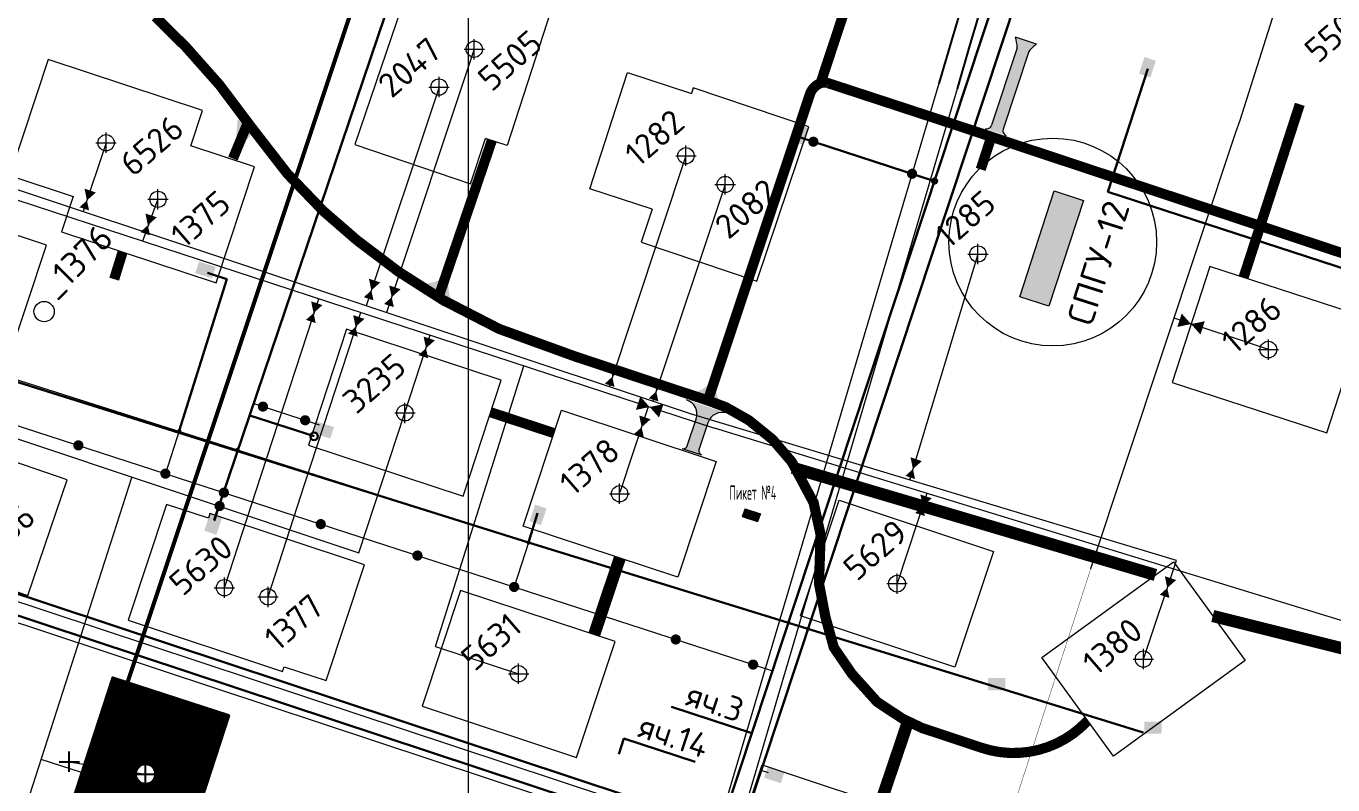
# Model space of a CAD drawing. Header units: millimetres. Extents: x 519 to 9564855, y -810 to 5021775.
# Drawn here: x 9537783 to 9538425, y 4998230 to 4998603 of the extents above; entities that cross this region are included whole.
import ezdxf
from ezdxf.enums import TextEntityAlignment as Align

# ---------------------------------------------------------------- set-up
doc = ezdxf.new("R2010")
doc.units = ezdxf.units.MM
doc.header["$LTSCALE"] = 2
doc.header["$MEASUREMENT"] = 0
doc.header["$PDMODE"] = 2
doc.header["$PDSIZE"] = 5
for name, color, linetype in [('160 скважин на 2012 г. подъездные дороги', 40, 'Continuous'), ('160 скважин на 2012 год', 7, 'Continuous'), ('Existing roads', 41, 'Continuous'), ('GRID_PULKOVO', 7, 'Continuous'), ('Injection lines', 164, 'Continuous'), ('OilColl&Flowlines', 3, 'Continuous'), ('OLD WELLS(dr.bfr2000)', 24, 'Continuous'), ('PPLINE_WAT', 7, 'WTR_LINE'), ('Stage8 wlls text', 7, 'Continuous'), ('лэп', 1, 'Continuous'), ('Скважины 2019г.', 241, 'Continuous'), ('Скважины на 2014 год', 70, 'Continuous'), ('Скважины на 2021 год', 7, 'Continuous')]:
    doc.layers.add(name, color=color, linetype=linetype)
for name, color, linetype, lineweight in [('160 скважин на 2012 год - Электрика', 192, 'Continuous', 30), ('160 скважин на2012 год.Выкидные линии', 5, 'Continuous', 30), ('Stage 11.Object 2.Frame&Text', 26, 'Continuous', 53), ('WELLS(drilled after 2000y)', 6, 'Continuous', 40), ('Скважины на 2024 год-125', 10, 'Continuous', 40), ('ТХ_Сущ. НГ', 244, 'g_122_n', 5), ('Электро', 1, 'Continuous', 30), ('Электроснаб', 1, 'Continuous', 18), ('Электроснабжене', 1, 'Continuous', 18)]:
    doc.layers.add(name, color=color, linetype=linetype, lineweight=lineweight)
doc.styles.add('92051501$0$STANDARD', font='simplex.shx')
doc.styles.add('Elect', font='isocpeur.ttf')
doc.styles.add('Line_GUGK', font='')
doc.styles.get("Standard").update_dxf_attribs({"font": 'isocpeur.ttf', "width": 0.5})
doc.styles.get('Line_GUGK').set_extended_font_data('Bm431', italic=True)
doc.linetypes.add('g_122_n', pattern='A,2,-2,3,-0.6,["Н",Line_GUGK,S=2,R=0,X=0,Y=-1],-3,3,-2,8,-2,8,-2,6', length=41.6)
doc.linetypes.add('WTR_LINE', pattern='A,0.5,-0.2,["W",92051501$0$STANDARD,S=0.1,R=0,X=-0.1,Y=-0.05],-0.05', length=0.75)

# ---------------------------------------------------------------- blocks, each defined once
blk = doc.blocks.new('92051501$0$VALVE')
at = {"layer": 'OilColl&Flowlines'}
for points in [[(-5.97, -3.45), (-5.97, 3.45), (0, 0)], [(5.97, -3.45), (0, 0), (5.97, 3.45)]]:
    blk.add_solid(points, dxfattribs=at)

msp = doc.modelspace()

# ---------------------------------------------------------------- hatches: boundary and pattern name
at = {"linetype": 'ByBlock', "lineweight": 0, "ltscale": 80}
msp.add_hatch(color=1, dxfattribs=at).paths.add_polyline_path([(9538302.52608, 4998517.6326), (9538288.16996, 4998522.29719), (9538271.28194, 4998470.32121), (9538285.63806, 4998465.65662)])
h = msp.add_hatch(dxfattribs=at)
h.set_pattern_fill('ANSI31', color=0, scale=3, angle=3, style=0)
h.set_pattern_definition([(48, (2e-07, 3e-08), (-0.278679309554, 0.250923977385), [])])
h.paths.add_polyline_path([(9538143.84453, 4998363.54329), (9538142.3332, 4998359.83979), (9538134.69784, 4998362.22753), (9538136.20917, 4998365.93102)])
at = {"layer": '160 скважин на 2012 год - Электрика', "lineweight": 0, "ltscale": 7.5}
for points in [[(9538158.60768, 4998547.02252), (9538164.20984, 4998545.13535), (9538166.96107, 4998553.30252), (9538161.35892, 4998555.18969)], [(9537925.85835, 4998408.84768), (9537924.0323, 4998403.22531), (9537932.22894, 4998400.56317), (9537934.05499, 4998406.18554)], [(9537870.60349, 4998355.15826), (9537876.20565, 4998353.27109), (9537878.95688, 4998361.43826), (9537873.35473, 4998363.32543)]]:
    msp.add_hatch(color=1, dxfattribs=at).paths.add_polyline_path(points)
at = {"layer": 'Existing roads', "lineweight": 0}
h = msp.add_hatch(color=256, dxfattribs=at)
edge = h.paths.add_edge_path()
edge.add_arc((9538289.70689, 4998580.03655), 17.72292, 125.02554166, 142.28596815, ccw=False)
edge.add_line((9538279.53497, 4998594.54978), (9538269.0918, 4998598.00524))
edge.add_arc((9538252.27081, 4998592.42347), 17.72292, 1.09714413, 18.35757041, ccw=False)
edge.add_line((9538269.99048, 4998592.76282), (9538257.36498, 4998554.6057))
edge.add_arc((9538254.99153, 4998555.39103), 2.5, 251.691556, 341.69155595, ccw=False)
edge.add_line((9538254.2062, 4998553.01758), (9538264.64937, 4998549.56212))
edge.add_arc((9538265.4347, 4998551.93557), 2.5, 161.69155599, 251.69155581, ccw=False)
edge.add_line((9538263.06125, 4998552.7209), (9538275.68676, 4998590.87803))
h = msp.add_hatch(color=256, dxfattribs=at)
edge = h.paths.add_edge_path()
edge.add_line((9537891.31766, 4998547.4385), (9537886.03316, 4998549.18705))
edge.add_arc((9538012.95392, 4998544.14302), 127.02094, 173.95244193, 177.72417581, ccw=False)
edge.add_line((9537886.63987, 4998557.52518), (9537896.30931, 4998554.32574))
edge.add_arc((9545185.6793, 4993265.9696), 9005.64409, 144.039535989, 144.093652368)
h = msp.add_hatch(color=256, dxfattribs=at)
h.paths.add_polyline_path([(9537988.94363, 4998478.66063), (9537990.35182, 4998477.71592, 0.155118741), (9537992.57766, 4998467.39385), (9537984.88096, 4998472.03484)])
h.paths.add_polyline_path([(9537987.59004, 4998479.56871), (9537988.94363, 4998478.66063), (9537984.88096, 4998472.03484), (9537976.96805, 4998476.8062, 0.161550784)])
h = msp.add_hatch(color=256, dxfattribs=at)
h.paths.add_polyline_path([(9538119.94071, 4998426.72385), (9538121.5033, 4998426.06524, 0.155118741), (9538125.65812, 4998416.35767), (9538117.21718, 4998419.44451)])
h.paths.add_polyline_path([(9538118.4387, 4998427.35692), (9538119.94071, 4998426.72385), (9538117.21718, 4998419.44451), (9538108.53913, 4998422.61806, 0.161550784)])
msp.add_hatch(color=256, dxfattribs=at).paths.add_polyline_path([(9538127.32794, 4998413.04163), (9538107.38871, 4998419.63916, -0.414213562), (9538112.15306, 4998410.16282), (9538107.77391, 4998396.92804, -0.414213562), (9538105.24689, 4998395.65754), (9538114.74291, 4998392.51548, -0.414213562), (9538113.47244, 4998395.04245), (9538117.8516, 4998408.27728, -0.414213562)])
msp.add_hatch(color=256, dxfattribs=at).paths.add_polyline_path([(9538127.32794, 4998413.04163), (9538107.38871, 4998419.63916, -0.414213562), (9538112.15306, 4998410.16282), (9538107.77391, 4998396.92804, -0.414213562), (9538105.24689, 4998395.65754), (9538114.74291, 4998392.51548, -0.414213562), (9538113.47244, 4998395.04245), (9538117.8516, 4998408.27728, -0.414213562)])
at = {"layer": 'Скважины на 2024 год-125', "linetype": 'ByBlock', "lineweight": 0, "true_color": 0xadddf7}
h = msp.add_hatch(dxfattribs=at)
h.set_pattern_fill('ANSI31', color=141, angle=90)
h.set_pattern_definition([(135, (14535584.29366, -4551621.60241), (-0.0883883476483, -0.0883883476483), [])])
h.paths.add_polyline_path([(9537857.57102, 4998188.28723), (9537882.29238, 4998264.37175), (9537825.22898, 4998282.91277), (9537800.50762, 4998206.82825)])
h.paths.add_polyline_path([(9537836.4, 4998235.6, -1), (9537846.4, 4998235.6, -1)], flags=16)
at = {"layer": 'Электро'}
for points in [[(9538329.90581, 4998580.00901), (9538335.51804, 4998578.15203), (9538338.22527, 4998586.33389), (9538332.61303, 4998588.19087)], [(9538158.68527, 4998547.10934), (9538164.28743, 4998545.22217), (9538167.03866, 4998553.38934), (9538161.43651, 4998555.27651)], [(9538030.23529, 4998359.87777), (9538035.84752, 4998358.02079), (9538038.55475, 4998366.20265), (9538032.94251, 4998368.05963)], [(9537870.27053, 4998355.2731), (9537875.88276, 4998353.41611), (9537878.58999, 4998361.59797), (9537872.97776, 4998363.45495)], [(9538332.46983, 4998261.28026), (9538332.46983, 4998255.36878), (9538341.08794, 4998255.36878), (9538341.08794, 4998261.28026)]]:
    msp.add_hatch(color=256, dxfattribs=at).paths.add_polyline_path(points)
at = {"layer": 'Электро', "ltscale": 7.5}
msp.add_hatch(color=256, dxfattribs=at).paths.add_polyline_path([(9537867.64601, 4998487.59604), (9537865.85025, 4998481.96391), (9537874.0611, 4998479.34594), (9537875.85687, 4998484.97806)])
at = {"layer": 'Электроснаб', "lineweight": 0}
for points in [[(9538329.90581, 4998580.00901), (9538335.51804, 4998578.15203), (9538338.22527, 4998586.33389), (9538332.61303, 4998588.19087)], [(9538158.68527, 4998547.10934), (9538164.28743, 4998545.22217), (9538167.03866, 4998553.38934), (9538161.43651, 4998555.27651)], [(9538030.23529, 4998359.87777), (9538035.84752, 4998358.02079), (9538038.55475, 4998366.20265), (9538032.94251, 4998368.05963)], [(9537870.27053, 4998355.2731), (9537875.88276, 4998353.41611), (9537878.58999, 4998361.59797), (9537872.97776, 4998363.45495)], [(9538332.46983, 4998261.28026), (9538332.46983, 4998255.36878), (9538341.08794, 4998255.36878), (9538341.08794, 4998261.28026)]]:
    msp.add_hatch(color=1, dxfattribs=at).paths.add_polyline_path(points)
at = {"layer": 'Электроснаб', "lineweight": 0, "ltscale": 7.5}
msp.add_hatch(color=1, dxfattribs=at).paths.add_polyline_path([(9537867.64601, 4998487.59604), (9537865.85025, 4998481.96391), (9537874.0611, 4998479.34594), (9537875.85687, 4998484.97806)])
at = {"layer": 'Электроснабжене', "lineweight": 0}
for points in [[(9538329.90581, 4998580.00901), (9538335.51804, 4998578.15203), (9538338.22527, 4998586.33389), (9538332.61303, 4998588.19087)], [(9538158.68527, 4998547.10934), (9538164.28743, 4998545.22217), (9538167.03866, 4998553.38934), (9538161.43651, 4998555.27651)], [(9538030.23529, 4998359.87777), (9538035.84752, 4998358.02079), (9538038.55475, 4998366.20265), (9538032.94251, 4998368.05963)], [(9537870.27053, 4998355.2731), (9537875.88276, 4998353.41611), (9537878.58999, 4998361.59797), (9537872.97776, 4998363.45495)], [(9538255.60079, 4998282.73887), (9538255.60079, 4998276.82739), (9538264.2189, 4998276.82739), (9538264.2189, 4998282.73887)]]:
    msp.add_hatch(color=1, dxfattribs=at).paths.add_polyline_path(points)
at = {"layer": 'Электроснабжене', "lineweight": 0, "ltscale": 7.5}
for points in [[(9537867.64601, 4998487.59604), (9537865.85025, 4998481.96391), (9537874.0611, 4998479.34594), (9537875.85687, 4998484.97806)], [(9538147.37168, 4998239.34018), (9538145.57592, 4998233.70806), (9538153.78677, 4998231.09008), (9538155.58254, 4998236.7222)]]:
    msp.add_hatch(color=1, dxfattribs=at).paths.add_polyline_path(points)

# ---------------------------------------------------------------- linework, layer by layer
at = {"color": 3, "lineweight": 0, "ltscale": 5}
for p, q in [((9537983.96979, 4998298.31502, 0.00006), (9538027.35533, 4998436.33625, 0.00006)), ((9538225.63608, 4998373.56046), (9538210.9, 4998329.2))]:
    msp.add_line(p, q, dxfattribs=at)
at = {"color": 0, "linetype": 'ByBlock', "lineweight": 0, "ltscale": 80}
for p, q in [((9538136.20917, 4998365.93102), (9538134.69784, 4998362.22753)), ((9538134.69784, 4998362.22753), (9538142.3332, 4998359.83979)), ((9538136.20917, 4998365.93102), (9538143.84453, 4998363.54329)), ((9538143.84453, 4998363.54329), (9538142.3332, 4998359.83979))]:
    msp.add_line(p, q, dxfattribs=at)
at = {"color": 1, "linetype": 'ByBlock', "lineweight": 0, "ltscale": 80}
msp.add_lwpolyline([(9538302.52608, 4998517.6326), (9538285.63806, 4998465.65662), (9538271.28194, 4998470.32121), (9538288.16996, 4998522.29719)], close=True, dxfattribs=at)
at = {"linetype": 'ByBlock', "lineweight": 0}
msp.add_circle((9538287.50507, 4998497.17032), 51.07283, dxfattribs=at)
at = {"layer": '160 скважин на 2012 г. подъездные дороги', "linetype": 'ByBlock', "lineweight": 0, "ltscale": 80, "elevation": 0.00002}
msp.add_lwpolyline([(9538074.56607, 4998341.76598, 6, 6, 0), (9538061.97682, 4998304.12269, 1, 1, 0)], format="xyseb", dxfattribs=at)
at = {"layer": '160 скважин на 2012 г. подъездные дороги', "linetype": 'ByBlock', "lineweight": 0, "ltscale": 80}
msp.add_lwpolyline([(9538216.36143, 4998261.49574, 6, 6, 0), (9538202.65132, 4998220.872, 1, 1, 0)], format="xyseb", dxfattribs=at)
at = {"layer": '160 скважин на 2012 год', "color": 0, "linetype": 'ByBlock', "lineweight": 0, "elevation": 0.00005}
for points in [[(9537979.81028, 4998617.71142), (9537969.97896, 4998620.90581), (9537944.36967, 4998545.08198), (9538001.23754, 4998525.87501), (9538008.47881, 4998548.16134)], [(9537863.67998, 4998544.45849), (9537869.42814, 4998561.83072), (9537793.44761, 4998586.9713), (9537774.59218, 4998529.9859), (9537805.83017, 4998519.64982)], [(9538090.56093, 4998513.43), (9538085.06967, 4998497.18198), (9538141.93754, 4998477.97501), (9538167.54683, 4998553.79884), (9538110.67896, 4998573.00581), (9538109.78999, 4998570.26984)], [(9537773.7727, 4998438.74532), (9537792.62814, 4998495.73072), (9537716.64761, 4998520.8713), (9537697.79218, 4998463.8859), (9537773.7727, 4998438.74532), (9537773.7727, 4998438.74532)], [(9537909.5424, 4998288.37152), (9537930.1727, 4998281.54532), (9537949.02814, 4998338.53072), (9537873.04761, 4998363.6713), (9537872.27792, 4998361.3451)]]:
    msp.add_lwpolyline(points, dxfattribs=at)
msp.add_lwpolyline([(9538016.28681, 4998429.27618), (9537940.27342, 4998454.31722), (9537921.49264, 4998397.30718), (9537997.50603, 4998372.26613)], close=True, dxfattribs=at)
at = {"layer": '160 скважин на 2012 год', "color": 0, "linetype": 'ByBlock', "lineweight": 0}
for centre in [(9537985.7, 4998573.4), (9537822, 4998546), (9538126.4, 4998525.5), (9537968.9, 4998413.2), (9537901.6, 4998322.7)]:
    msp.add_circle(centre, 4, dxfattribs=at)
for p in [(9537985.7, 4998573.4), (9537822, 4998546), (9538126.4, 4998525.5), (9537968.9, 4998413.2), (9537901.6, 4998322.7)]:
    msp.add_point(p, dxfattribs=at)
at = {"layer": '160 скважин на 2012 год - Электрика', "color": 1, "lineweight": 0, "ltscale": 7.5}
msp.add_line((9537926.98652, 4998407.2197), (9537894.33785, 4998417.8279), dxfattribs=at)
at = {"layer": '160 скважин на 2012 год - Электрика', "color": 1, "linetype": 'ByBlock', "lineweight": 0, "ltscale": 80}
for p, q in [((9537764.36776, 4998411.49387), (9538149.65472, 4998286.30655)), ((9537857.98377, 4998404.32429, 0), (9537851.15133, 4998383.29618, 0)), ((9537875.37748, 4998360.02253), (9537886.679, 4998394.80505)), ((9538029.7579, 4998349.46142, 0), (9538022.64628, 4998327.57409))]:
    msp.add_line(p, q, dxfattribs=at)
at = {"layer": '160 скважин на 2012 год - Электрика', "color": 1, "linetype": 'ByBlock', "lineweight": 0, "ltscale": 80, "const_width": 2.5}
for points in [[(9538168.52619, 4998546.5308, 1), (9538171.02619, 4998546.5308, 1)], [(9537878.65404, 4998373.95386, 1), (9537881.15404, 4998373.95386, 1)], [(9537926.29063, 4998358.47579, 1), (9537928.79063, 4998358.47579, 1)], [(9537973.84345, 4998343.02494, 1), (9537976.34345, 4998343.02494, 1)], [(9538021.39628, 4998327.57409, 1), (9538023.89628, 4998327.57409, 1)], [(9538100.85189, 4998301.7574, 1), (9538103.35189, 4998301.7574, 1)], [(9538138.89415, 4998289.39672, 1), (9538141.39415, 4998289.39672, 1)]]:
    msp.add_lwpolyline(points, format="xyb", close=True, dxfattribs=at)
at = {"layer": '160 скважин на 2012 год - Электрика', "color": 1, "linetype": 'ByBlock', "lineweight": 0, "ltscale": 80, "const_width": 2.5, "elevation": 0}
for points in [[(9538217.0583, 4998530.76299, 1), (9538219.5583, 4998530.76299, 1)], [(9537807.10378, 4998397.20194, 1), (9537809.60378, 4998397.20194, 1)], [(9537849.90133, 4998383.29618, 1), (9537852.40133, 4998383.29618, 1)]]:
    msp.add_lwpolyline(points, format="xyb", close=True, dxfattribs=at)
at = {"layer": '160 скважин на 2012 год - Электрика', "color": 1, "lineweight": 0, "ltscale": 7.5, "const_width": 2.5}
for points in [[(9537897.92326, 4998416.66293, 1), (9537900.3009, 4998415.89039, 1)], [(9537918.66548, 4998409.92337, 1), (9537921.04312, 4998409.15083, 1)], [(9537876.58428, 4998367.78176, 1), (9537878.96192, 4998367.00921, 1)]]:
    msp.add_lwpolyline(points, format="xyb", close=True, dxfattribs=at)
at = {"layer": '160 скважин на2012 год.Выкидные линии', "color": 3, "linetype": 'ByBlock', "lineweight": 0, "ltscale": 80}
for points in [[(9537985.7, 4998573.4), (9537949.88734, 4998465.82233)], [(9538126.4, 4998525.5), (9538090.90528, 4998418.87739)], [(9537880.2, 4998327.2), (9537898.17409, 4998382.51857), (9537926.57011, 4998469.3105), (9537926.57011, 4998469.3105)], [(9537901.6, 4998322.7), (9537919.57409, 4998378.01857), (9537947.23082, 4998462.55086), (9537947.23082, 4998462.55086)], [(9537968.9, 4998413.2), (9537981.38983, 4998451.37494)]]:
    msp.add_lwpolyline(points, dxfattribs=at)
at = {"layer": '160 скважин на2012 год.Выкидные линии', "color": 3, "linetype": 'ByBlock', "lineweight": 0}
msp.add_lwpolyline([(9537822, 4998546), (9537810.73055, 4998512.1477)], dxfattribs=at)
at = {"layer": 'Existing roads', "lineweight": 0}
for p, q in [((9538269.99048, 4998592.76282), (9538257.36498, 4998554.6057)), ((9538279.53497, 4998594.54978), (9538269.0918, 4998598.00524)), ((9538275.68676, 4998590.87803), (9538263.06125, 4998552.7209)), ((9538105.24689, 4998395.65754), (9538114.74291, 4998392.51548))]:
    msp.add_line(p, q, dxfattribs=at)
at = {"layer": 'Existing roads', "lineweight": 0, "const_width": 5}
for points in [[(9538191.14334, 4998629.23592), (9538173.30212, 4998575.31571)], [(9537884.36669, 4998538.2482), (9537891.6782, 4998555.91578)], [(9538257.28664, 4998548.96021), (9538252.07244, 4998532.91256)], [(9538011.08198, 4998413.47663), (9538042.06673, 4998403.26956)]]:
    msp.add_lwpolyline(points, dxfattribs=at)
for points in [[(9537846.22255, 4998607.92792), (9537861.35258, 4998592.96808), (9537877.83817, 4998574.35169), (9537892.62647, 4998554.65261), (9537911.14766, 4998530.74989), (9537928.70905, 4998512.51187), (9537945.30675, 4998498.10137), (9537965.65874, 4998482.70381), (9537987.5914, 4998468.68808), (9538015.25427, 4998454.47494), (9538052.49518, 4998440.96368), (9538118.10159, 4998419.19998), (9538126.7257, 4998415.9836), (9538138.02297, 4998409.58225), (9538149.65753, 4998400.1487), (9538159.10008, 4998389.19899), (9538169.87779, 4998369.06599), (9538173.33635, 4998353.3012), (9538172.54096, 4998329.24502), (9538175.6439, 4998313.05614), (9538179.78116, 4998297.90062), (9538188.74517, 4998284.81173), (9538201.15694, 4998271.03397), (9538213.63392, 4998262.79333), (9538223.27294, 4998258.20765), (9538252.32069, 4998248.54063, 0.296157502), (9538304.62453, 4998261.83762, 0.296157502)], [(9538118.59605, 4998421.46436), (9538168.06213, 4998569.81602, -0.223292064), (9538173.30212, 4998575.31571, -0.187242698), (9538177.05759, 4998575.31571), (9538238.60759, 4998555.15593), (9538540.45232, 4998455.03592, 0.142590912), (9538546.38359, 4998454.81635, 0.125501247), (9538548.02941, 4998455.70686, 0.122631758), (9538550.87536, 4998460.04042, 0.009857934), (9538552.60797, 4998465.31595), (9538559.20229, 4998485.60325)]]:
    msp.add_lwpolyline(points, format="xyb", dxfattribs=at)
at = {"layer": 'Existing roads', "lineweight": 0, "const_width": 5, "elevation": 0.00005}
for points in [[(9538408.96254, 4998564.90327), (9538389.52996, 4998505.09593)], [(9538011.65918, 4998547.12797), (9537985.43338, 4998470.06713)], [(9538389.52996, 4998505.09593), (9538381.3121, 4998479.80396)], [(9537825.95956, 4998478.93643), (9537830.098, 4998492.34585)]]:
    msp.add_lwpolyline(points, dxfattribs=at)
at = {"layer": 'Existing roads', "lineweight": 0, "flags": 128}
for points in [[(9538105.24689, 4998395.65754, 0.414213562), (9538107.77391, 4998396.92804), (9538112.15306, 4998410.16282, 0.414213562), (9538107.38871, 4998419.63916, 0.414213562)], [(9538127.32794, 4998413.04163, 0.414213562), (9538117.8516, 4998408.27728), (9538113.47243, 4998395.04241, 0.414207454), (9538114.74291, 4998392.51548, 0.414207454)], [(9538127.32794, 4998413.04163, 0.414213562), (9538117.8516, 4998408.27728), (9538113.47243, 4998395.04241, 0.414207454), (9538114.74291, 4998392.51548, 0.414207454)]]:
    msp.add_lwpolyline(points, format="xyb", dxfattribs=at)
at = {"layer": 'Existing roads', "linetype": 'ByBlock', "lineweight": 0, "const_width": 6, "flags": 128}
msp.add_lwpolyline([(9538337.99792, 4998333.48188), (9538159.51701, 4998386.23779)], dxfattribs=at)
msp.add_lwpolyline([(9538814.77081, 4998183.77422, 0.128023074), (9538735.99224, 4998172.42282, -0.351002658), (9538662.32502, 4998192.78339, 0.341592536), (9538605.24258, 4998253.48096), (9538366.14999, 4998313.31333)], format="xyb", dxfattribs=at)
at = {"layer": 'Existing roads', "lineweight": 0}
for centre, radius, start, end in [((9538252.27081, 4998592.42347), 17.72292, 1.09714389, 18.35757061), ((9538289.70689, 4998580.03655), 17.72292, 125.02554175, 142.28596801), ((9538254.99153, 4998555.39103), 2.5, 251.69155596, 341.691556), ((9538265.4347, 4998551.93557), 2.5, 161.691556, 251.69155596)]:
    msp.add_arc(centre, radius, start, end, dxfattribs=at)
at = {"layer": 'GRID_PULKOVO', "lineweight": 0}
msp.add_line((9538000, 5010000), (9538000, 4992000), dxfattribs=at)
at = {"layer": 'Injection lines', "lineweight": 0, "const_width": 2}
msp.add_lwpolyline([(9538002.93915, 4998791.93843), (9537461.50456, 4997167.6433)], dxfattribs=at)
at = {"layer": 'OilColl&Flowlines', "lineweight": 0}
for p, q in [((9538109.31894, 4998412.74748), (9537709.94892, 4998545.69795)), ((9537712.44215, 4998539.36749), (9538121.14656, 4998405.65024)), ((9537847.5, 4998518.2), (9537839.93716, 4998497.6545)), ((9538074.74407, 4998374.13744), (9538088.67922, 4998416.24088)), ((9538348.29355, 4998340.52066), (9538109.31894, 4998412.74748)), ((9538332.1, 4998292.1), (9538348.29355, 4998340.52066))]:
    msp.add_line(p, q, dxfattribs=at)
at = {"layer": 'OilColl&Flowlines', "linetype": 'ByBlock', "lineweight": 0}
msp.add_line((9538943.68448, 4998153.04058), (9538121.14656, 4998405.65024), dxfattribs=at)
at = {"layer": 'OilColl&Flowlines', "color": 3, "linetype": 'ByBlock', "lineweight": 0, "ltscale": 80, "const_width": 0.2}
msp.add_lwpolyline([(9538306.1816, 4998336.6083), (9538098.76175, 4997696.76432)], dxfattribs=at)
at = {"layer": 'OilColl&Flowlines', "lineweight": 0}
for points in [[(9537816.95285, 4998521.5642), (9537812.56393, 4998517.65497), (9537811.3729, 4998523.4105)], [(9537813.60622, 4998512.75993), (9537808.84584, 4998514.30479), (9537812.56393, 4998517.65497)], [(9537846.90401, 4998509.3548), (9537842.51508, 4998505.44557), (9537841.32405, 4998511.20111)], [(9537843.55738, 4998500.55053), (9537838.797, 4998502.0954), (9537842.51508, 4998505.44557)], [(9537956.80229, 4998477.31947), (9537952.41336, 4998473.41024), (9537951.22233, 4998479.16578)], [(9537953.45566, 4998468.5152), (9537948.69528, 4998470.06007), (9537952.41336, 4998473.41024)], [(9537963.4555, 4998465.18625), (9537958.69512, 4998466.73112), (9537962.4132, 4998470.08129)], [(9537966.80213, 4998473.99052), (9537962.4132, 4998470.08129), (9537961.22217, 4998475.83683)], [(9537928.38618, 4998466.18563), (9537923.99725, 4998462.2764), (9537922.80622, 4998468.03193)], [(9537925.03955, 4998457.38136), (9537920.27917, 4998458.92622), (9537923.99725, 4998462.2764)], [(9537949.04808, 4998459.42965), (9537944.65916, 4998455.52042), (9537943.46813, 4998461.27596)], [(9537945.70145, 4998450.62538), (9537940.94108, 4998452.17024), (9537944.65916, 4998455.52042)], [(9537983.67909, 4998448.86659), (9537979.29017, 4998444.95736), (9537978.09914, 4998450.7129)], [(9537980.33246, 4998440.06232), (9537975.57209, 4998441.60719), (9537979.29017, 4998444.95736)], [(9538075.30161, 4998434.80612), (9538070.91268, 4998430.89689), (9538069.72165, 4998436.65242)], [(9538071.95498, 4998426.00185), (9538067.1946, 4998427.54671), (9538070.91268, 4998430.89689)], [(9538096.90172, 4998427.61543), (9538092.51279, 4998423.7062), (9538091.32177, 4998429.46174)], [(9538093.55509, 4998418.81116), (9538088.79471, 4998420.35602), (9538092.51279, 4998423.7062)], [(9538089.72363, 4998410.04503), (9538085.3347, 4998406.1358), (9538084.14367, 4998411.89134)], [(9538086.377, 4998401.24076), (9538081.61662, 4998402.78563), (9538085.3347, 4998406.1358)], [(9538223.12915, 4998389.46491), (9538218.74022, 4998385.55568), (9538217.54919, 4998391.31122)], [(9538219.78252, 4998380.66064), (9538215.02214, 4998382.2055), (9538218.74022, 4998385.55568)], [(9538224.61251, 4998362.40972), (9538219.85213, 4998363.95458), (9538223.57021, 4998367.30476)], [(9538227.95914, 4998371.21399), (9538223.57021, 4998367.30476), (9538222.37918, 4998373.06029)], [(9538348.19234, 4998331.00384), (9538343.80341, 4998327.09461), (9538342.61238, 4998332.85015)], [(9538344.8457, 4998322.19957), (9538340.08533, 4998323.74443), (9538343.80341, 4998327.09461)]]:
    msp.add_solid(points, dxfattribs=at)
at = {"layer": 'OLD WELLS(dr.bfr2000)', "lineweight": 0}
msp.add_circle((9537791.5, 4998463), 5, dxfattribs=at)
at = {"layer": 'PPLINE_WAT', "color": 5, "linetype": 'WTR_LINE', "lineweight": 0, "ltscale": 5}
for p, q in [((9537598.95115, 4998460.40196, 0.00008), (9537946.2032, 4998344.39317, 0.00002)), ((9537946.2032, 4998344.39317, 0.00002), (9537968.9, 4998413.2)), ((9537834.42456, 4998381.26476, 0.00004), (9537764.39729, 4998163.23453, -0.00001)), ((9537789.96765, 4998242.84796, 0.00001), (9537819.87213, 4998233.25227)), ((9537819.86806, 4998233.25357, 0), (9537813.79576, 4998214.19775))]:
    msp.add_line(p, q, dxfattribs=at)
at = {"layer": 'Stage8 wlls text', "color": 0, "linetype": 'ByBlock', "lineweight": 0}
msp.add_lwpolyline([(9537805.83017, 4998519.64982), (9537800.08202, 4998502.2776), (9537876.06254, 4998477.13702), (9537894.91798, 4998534.12241), (9537863.67998, 4998544.4585)], dxfattribs=at)
msp.add_circle((9537847.5, 4998518.2), 4, dxfattribs=at)
at = {"layer": 'Stage8 wlls text', "color": 0, "linetype": 'ByBlock', "lineweight": 0, "ltscale": 80}
msp.add_point((9537847.5, 4998518.2), dxfattribs=at)
at = {"layer": 'WELLS(drilled after 2000y)', "color": 0, "linetype": 'ByBlock', "lineweight": 0}
for p, q in [((9538282.08589, 4998292.8594), (9538346.83298, 4998339.90092)), ((9538346.83298, 4998339.90092), (9538382.11411, 4998291.3406)), ((9538317.36702, 4998244.29909), (9538282.08589, 4998292.8594)), ((9538382.11411, 4998291.3406), (9538317.36702, 4998244.29909))]:
    msp.add_line(p, q, dxfattribs=at)
msp.add_lwpolyline([(9538045.93745, 4998414.46299), (9538121.91798, 4998389.32241), (9538103.06254, 4998332.33702), (9538027.08202, 4998357.4776), (9538045.93745, 4998414.46299)], dxfattribs=at)
for centre in [(9538074.5, 4998373.4), (9538332.1, 4998292.1)]:
    msp.add_circle(centre, 4, dxfattribs=at)
msp.add_point((9538074.5, 4998373.4), dxfattribs=at)
at = {"layer": 'WELLS(drilled after 2000y)', "color": 0, "linetype": 'ByBlock', "lineweight": 0, "ltscale": 80}
msp.add_point((9538332.1, 4998292.1), dxfattribs=at)
at = {"layer": 'лэп', "linetype": 'Continuous'}
for points, elevation in [([(9538356.01616, 4998809.47561), (9538345.8911, 4998780.0383), (9538332.7646, 4998742.9635), (9538318.1607, 4998702.1239), (9538272.1004, 4998711.8176), (9538257.5027, 4998662.957), (9538245.4708, 4998622.3379), (9538237.7655, 4998596.327), (9538231.51677, 4998575.23308)], -23.0318), ([(9538356.01616, 4998809.47561), (9538345.8911, 4998780.0383), (9538332.7646, 4998742.9635), (9538318.1607, 4998702.1239), (9538272.1004, 4998711.8176), (9538257.5027, 4998662.957), (9538245.4708, 4998622.3379), (9538237.7655, 4998596.327), (9538231.51677, 4998575.23308)], -23.0318), ([(9538356.01616, 4998809.47561), (9538345.8911, 4998780.0383), (9538332.7646, 4998742.9635), (9538318.1607, 4998702.1239), (9538272.1004, 4998711.8176), (9538257.5027, 4998662.957), (9538245.4708, 4998622.3379), (9538237.7655, 4998596.327), (9538237.7655, 4998596.327)], -23.0318), ([(9538356.01616, 4998809.47561), (9538345.8911, 4998780.0383), (9538332.7646, 4998742.9635), (9538318.1607, 4998702.1239), (9538272.1004, 4998711.8176), (9538257.5027, 4998662.957), (9538245.4708, 4998622.3379), (9538237.7655, 4998596.327), (9538237.7655, 4998596.327)], -23.0318), ([(9538365.45758, 4998806.34964), (9538355.2162, 4998777.1887), (9538341.9966, 4998740.1282), (9538325.6872, 4998694.6612), (9538280.1202, 4998706.833), (9538266.2923, 4998660.5903), (9538254.0499, 4998619.1521), (9538246.601, 4998593.687), (9538240.42451, 4998572.57182)], -23.0727), ([(9538365.45758, 4998806.34964), (9538355.2162, 4998777.1887), (9538341.9966, 4998740.1282), (9538325.6872, 4998694.6612), (9538280.1202, 4998706.833), (9538266.2923, 4998660.5903), (9538254.0499, 4998619.1521), (9538246.601, 4998593.687), (9538240.42451, 4998572.57182)], -23.0727), ([(9538365.45758, 4998806.34964), (9538355.2162, 4998777.1887), (9538341.9966, 4998740.1282), (9538325.6872, 4998694.6612), (9538280.1202, 4998706.833), (9538266.2923, 4998660.5903), (9538254.0499, 4998619.1521), (9538246.601, 4998593.687), (9538246.601, 4998593.687)], -23.0727), ([(9538365.45758, 4998806.34964), (9538355.2162, 4998777.1887), (9538341.9966, 4998740.1282), (9538325.6872, 4998694.6612), (9538280.1202, 4998706.833), (9538266.2923, 4998660.5903), (9538254.0499, 4998619.1521), (9538246.601, 4998593.687), (9538246.601, 4998593.687)], -23.0727)]:
    msp.add_lwpolyline(points, dxfattribs=dict(at, elevation=elevation))
at = {"layer": 'Скважины 2019г.', "color": 0, "linetype": 'ByBlock', "lineweight": 0}
msp.add_lwpolyline([(9537765.85111, 4998329.47909), (9537783.48329, 4998323.44577), (9537802.90818, 4998380.21437), (9537727.21671, 4998406.11423), (9537726.69889, 4998404.60091)], dxfattribs=at)
at = {"layer": 'Скважины на 2014 год', "color": 3, "lineweight": 0, "ltscale": 5}
msp.add_line((9537983.96979, 4998298.31502, 0.00006), (9538024.8, 4998284.9), dxfattribs=at)
at = {"layer": 'Скважины на 2014 год', "color": 0, "linetype": 'ByBlock', "lineweight": 0, "elevation": 0.00005}
msp.add_lwpolyline([(9537872.27792, 4998361.3451), (9537851.64761, 4998368.1713), (9537832.79218, 4998311.1859), (9537908.7727, 4998286.04532), (9537909.5424, 4998288.37152)], dxfattribs=at)
at = {"layer": 'Скважины на 2014 год', "color": 0, "linetype": 'ByBlock', "lineweight": 0}
for points in [[(9538163.48362, 4998313.34575), (9538182.40733, 4998370.28337), (9538258.32417, 4998345.05175), (9538239.40045, 4998288.11413), (9538163.48362, 4998313.34575)], [(9538125.62362, 4998183.24575), (9538144.54733, 4998240.18337), (9538220.46417, 4998214.95175), (9538201.54045, 4998158.01413), (9538125.62362, 4998183.24575)]]:
    msp.add_lwpolyline(points, dxfattribs=at)
at = {"layer": 'Скважины на 2014 год', "color": 0, "linetype": 'ByBlock', "lineweight": 0, "elevation": 0.00005}
msp.add_lwpolyline([(9537977.39218, 4998268.8859), (9538053.3727, 4998243.74532), (9538072.22814, 4998300.73072), (9537996.24761, 4998325.8713)], close=True, dxfattribs=at)
at = {"layer": 'Скважины на 2014 год', "color": 0, "linetype": 'ByBlock', "lineweight": 0}
for centre, radius in [((9537880.2, 4998327.2), 4), ((9538210.9, 4998329.2), 4.1), ((9538024.8, 4998284.9), 4)]:
    msp.add_circle(centre, radius, dxfattribs=at)
for p in [(9537880.2, 4998327.2), (9538210.9, 4998329.2), (9538024.8, 4998284.9)]:
    msp.add_point(p, dxfattribs=at)
at = {"layer": 'Скважины на 2021 год', "lineweight": 0, "ltscale": 50}
for p, q in [((9538043.89238, 4998620.77175), (9538019.17102, 4998544.68723)), ((9538059.78723, 4998523.42898), (9538078.32825, 4998580.49238)), ((9538019.17102, 4998544.68723), (9538008.47881, 4998548.16134, 0.00005)), ((9538090.56093, 4998513.43, 0.00005), (9538059.78723, 4998523.42898))]:
    msp.add_line(p, q, dxfattribs=at)
at = {"layer": 'Скважины на 2021 год', "color": 3, "linetype": 'ByBlock', "lineweight": 0, "ltscale": 50}
for p, q in [((9538003, 4998592), (9537959.88719, 4998462.49338)), ((9538107.1, 4998539.6), (9538069.30517, 4998426.06808)), ((9538250.7, 4998491.3), (9538217.11202, 4998380.16849)), ((9538393.5, 4998444.3), (9538347.11895, 4998459.72242, -21.6122))]:
    msp.add_line(p, q, dxfattribs=at)
at = {"layer": 'Скважины на 2021 год', "color": 0, "linetype": 'ByBlock', "lineweight": 0}
msp.add_line((9538078.32825, 4998580.49238), (9538109.78999, 4998570.26984, 0.00005), dxfattribs=at)
at = {"layer": 'Скважины на 2021 год', "lineweight": 0}
msp.add_lwpolyline([(9538346.18723, 4998428.12898), (9538422.27175, 4998403.40762), (9538440.81277, 4998460.47102), (9538364.72825, 4998485.19238)], close=True, dxfattribs=at)
for centre, radius in [((9538003, 4998592), 4), ((9538250.7, 4998491.3), 4), ((9538393.5, 4998444.3), 4.1)]:
    msp.add_circle(centre, radius, dxfattribs=at)
at = {"layer": 'Скважины на 2021 год', "color": 0, "linetype": 'ByBlock', "lineweight": 0}
msp.add_circle((9538107.1, 4998539.6), 4, dxfattribs=at)
at = {"layer": 'Скважины на 2021 год', "lineweight": 0, "ltscale": 50}
msp.add_point((9538003, 4998592), dxfattribs=at)
at = {"layer": 'Скважины на 2021 год', "color": 0, "linetype": 'ByBlock', "lineweight": 0}
msp.add_point((9538107.1, 4998539.6), dxfattribs=at)
at = {"layer": 'Скважины на 2021 год', "color": 0, "linetype": 'ByBlock', "lineweight": 0, "ltscale": 50}
for p in [(9538250.7, 4998491.3), (9538393.5, 4998444.3)]:
    msp.add_point(p, dxfattribs=at)
at = {"layer": 'Скважины на 2021 год', "lineweight": 0}
for p in [(9538250.7, 4998491.3), (9538393.5, 4998444.3)]:
    msp.add_point(p, dxfattribs=at)
at = {"layer": 'Скважины на 2024 год-125', "color": 0, "lineweight": 15}
msp.add_line((9537803.9, 4998241.6), (9537841.41, 4998235.56), dxfattribs=at)
at = {"layer": 'Скважины на 2024 год-125'}
msp.add_lwpolyline([(9537857.57102, 4998188.28723), (9537882.29238, 4998264.37175), (9537825.22898, 4998282.91277), (9537800.50762, 4998206.82825)], close=True, dxfattribs=at)
at = {"layer": 'Скважины на 2024 год-125', "ltscale": 50}
msp.add_circle((9537841.4, 4998235.6), 5, dxfattribs=at)
at = {"layer": 'Скважины на 2024 год-125', "lineweight": 25}
for p in [(9537803.9, 4998241.6), (9537841.4, 4998235.6)]:
    msp.add_point(p, dxfattribs=at)
at = {"layer": 'ТХ_Сущ. НГ', "color": 3, "linetype": 'ByBlock', "lineweight": 13, "ltscale": 0.3, "elevation": -22.6122}
msp.add_lwpolyline([(9538306.1816, 4998336.6083), (9538377.547, 4998551.2311), (9538379.6731, 4998557.1186), (9538409.2424, 4998650.872), (9538419.4556, 4998679.7477), (9538419.7318, 4998680.4145)], dxfattribs=at)
at = {"layer": 'Электро'}
for p, q in [((9538295.89638, 4998728.27904), (9538111.01437, 4998169.52743)), ((9538304.44693, 4998721.54039), (9538121.18414, 4998168.40996, 0)), ((9537875.14075, 4998360.39784, 0.00005), (9537989.06176, 4998696.82452, 0)), ((9537495.54503, 4998517.09051, 0.00001), (9538029.7579, 4998349.46142, 0)), ((9537504.7904, 4998414.6814, 0), (9538115.12259, 4998212.73354)), ((9538102.48779, 4998206.38157, 0), (9537492.15546, 4998408.32948, 0)), ((9538029.7579, 4998349.46142, 0), (9538034.16523, 4998363.84245, 0)), ((9538029.7579, 4998349.46142, 0), (9538157.4866, 4998309.97612, 0)), ((9538157.54497, 4998309.95808, 0), (9538331.92007, 4998256.0528))]:
    msp.add_line(p, q, dxfattribs=at)
at = {"layer": 'Электро', "ltscale": 25}
for p, q in [((9538334.18216, 4998582.30349), (9538314.52421, 4998521.80252)), ((9538163.03359, 4998548.72283, 0), (9538229.35397, 4998527.17404, 0)), ((9538833.16275, 4998353.28847, 0), (9538314.52421, 4998521.80252)), ((9538139.50793, 4998255.64087), (9538100.04854, 4998268.5727)), ((9538076.59744, 4998253.02882), (9538074.07006, 4998245.39051, 0)), ((9538111.72433, 4998241.55691), (9538076.59744, 4998253.02882))]:
    msp.add_line(p, q, dxfattribs=at)
at = {"layer": 'Электро', "ltscale": 0.05}
for p, q in [((9537881.4263, 4998478.87334, 0), (9537857.98377, 4998404.32429, 0)), ((9537871.80597, 4998482.1189), (9537881.4263, 4998478.87334, 0)), ((9537924.28258, 4998401.65201, 0.00005), (9537892.59466, 4998411.94198, 0.00004))]:
    msp.add_line(p, q, dxfattribs=at)
msp.add_circle((9537924.28258, 4998401.65201, 0.00005), 1.86892, dxfattribs=at)
at = {"layer": 'Электро'}
for centre, radius, start, end in [((9538229.35397, 4998527.17404, 0), 1.25, 162, 342), ((9538229.35397, 4998527.17404, 0), 1.25, 342, 162), ((9537857.98377, 4998404.32429, 0), 0.5, 162.00000005, 342.00000005), ((9537857.98377, 4998404.32429, 0), 0.5, 342.00000005, 162.00000005), ((9537886.52889, 4998394.98759, 0), 0.5, 162.00000005, 342.00000005), ((9537886.52889, 4998394.98759, 0), 0.5, 342.00000005, 162.00000005), ((9538029.7579, 4998349.46142, 0), 0.5, 162.00000005, 342.00000005), ((9538029.7579, 4998349.46142, 0), 0.5, 342.00000005, 162.00000005), ((9538157.54497, 4998309.95808, 0), 0.5, 162.00000014, 342.00000014), ((9538157.54497, 4998309.95808, 0), 0.5, 342.00000014, 162.00000014)]:
    msp.add_arc(centre, radius, start, end, dxfattribs=at)
at = {"layer": 'Электро', "ltscale": 0.05}
for start, end in [(162.00000014, 342.00000014), (342.00000014, 162.00000014)]:
    msp.add_arc((9538167.12131, 4998307.05918, 0), 0.5, start, end, dxfattribs=at)
at = {"layer": 'Электроснаб', "color": 1, "linetype": 'ByBlock', "lineweight": 0}
for p, q in [((9537875.14075, 4998360.39784, 0.00005), (9537989.06176, 4998696.82452, 0)), ((9538231.51677, 4998575.23308, -23.0318), (9538111.01437, 4998169.52743)), ((9538240.42451, 4998572.57182, -23.0727), (9538121.18414, 4998168.40996, 0)), ((9537721.6456, 4998447.3967, 0), (9538029.7579, 4998349.46142, 0)), ((9538029.7579, 4998349.46142, 0), (9538157.4866, 4998309.97612, 0)), ((9538167.10283, 4998307.00342, 0), (9538331.92007, 4998256.0528))]:
    msp.add_line(p, q, dxfattribs=at)
at = {"layer": 'Электроснаб', "color": 1, "lineweight": 0, "ltscale": 25}
for p, q in [((9538334.18216, 4998582.30349), (9538314.52421, 4998521.80252)), ((9538833.16275, 4998353.28847, 0), (9538314.52421, 4998521.80252)), ((9538139.50793, 4998255.64087), (9538100.04854, 4998268.5727)), ((9538076.59744, 4998253.02882), (9538074.07006, 4998245.39051, 0)), ((9538111.72433, 4998241.55691), (9538076.59744, 4998253.02882))]:
    msp.add_line(p, q, dxfattribs=at)
at = {"layer": 'Электроснаб', "color": 1, "lineweight": 0, "ltscale": 0.05}
for p, q in [((9537881.4263, 4998478.87334, 0), (9537857.98377, 4998404.32429, 0)), ((9537871.80597, 4998482.1189), (9537881.4263, 4998478.87334, 0)), ((9537924.28258, 4998401.65201, 0.00005), (9537892.59466, 4998411.94198, 0.00004))]:
    msp.add_line(p, q, dxfattribs=at)
at = {"layer": 'Электроснаб', "color": 1, "lineweight": 0}
msp.add_line((9538029.7579, 4998349.46142, 0), (9538034.16523, 4998363.84245, 0), dxfattribs=at)
at = {"layer": 'Электроснаб', "color": 1, "lineweight": 0, "ltscale": 0.05}
msp.add_circle((9537924.28258, 4998401.65201, 0.00005), 1.86892, dxfattribs=at)
at = {"layer": 'Электроснаб', "color": 1, "lineweight": 0}
for centre, start, end in [((9537857.98377, 4998404.32429, 0), 162.00000005, 342.00000005), ((9537857.98377, 4998404.32429, 0), 342.00000005, 162.00000005), ((9537886.52889, 4998394.98759, 0), 162.00000005, 342.00000005), ((9537886.52889, 4998394.98759, 0), 342.00000005, 162.00000005), ((9538029.7579, 4998349.46142, 0), 162.00000005, 342.00000005), ((9538029.7579, 4998349.46142, 0), 342.00000005, 162.00000005), ((9538157.54497, 4998309.95808, 0), 162.00000014, 342.00000014), ((9538157.54497, 4998309.95808, 0), 342.00000014, 162.00000014)]:
    msp.add_arc(centre, 0.5, start, end, dxfattribs=at)
at = {"layer": 'Электроснаб', "color": 1, "lineweight": 0, "ltscale": 0.05}
for start, end in [(162.00000014, 342.00000014), (342.00000014, 162.00000014)]:
    msp.add_arc((9538167.12131, 4998307.05918, 0), 0.5, start, end, dxfattribs=at)
at = {"layer": 'Электроснабжене', "color": 1, "linetype": 'ByBlock', "lineweight": 0}
for p, q in [((9537875.14075, 4998360.39784, 0.00005), (9537989.06176, 4998696.82452, 0)), ((9538231.51677, 4998575.23308, -23.0318), (9538111.01437, 4998169.52743)), ((9538240.42451, 4998572.57182, -23.0727), (9538121.18414, 4998168.40996, 0)), ((9537503.69615, 4998411.37433, 0), (9538114.02834, 4998209.42647, 0)), ((9538101.39354, 4998203.07449, 0), (9537491.06121, 4998405.0224, 0))]:
    msp.add_line(p, q, dxfattribs=at)
at = {"layer": 'Электроснабжене', "color": 1, "lineweight": 0, "ltscale": 25}
for p, q in [((9538334.18216, 4998582.30349), (9538314.52421, 4998521.80252)), ((9538163.03359, 4998548.72283, 0), (9538218.30805, 4998530.76215, -20.5072)), ((9538833.16275, 4998353.28847, 0), (9538314.52421, 4998521.80252)), ((9538139.50793, 4998255.64087), (9538100.04854, 4998268.5727)), ((9538076.59744, 4998253.02882), (9538074.07006, 4998245.39051, 0)), ((9538111.72433, 4998241.55691), (9538076.59744, 4998253.02882))]:
    msp.add_line(p, q, dxfattribs=at)
at = {"layer": 'Электроснабжене', "color": 1, "lineweight": 0, "ltscale": 0.05}
for p, q in [((9537881.4263, 4998478.87334, 0), (9537857.98377, 4998404.32429, 0)), ((9537871.80597, 4998482.1189), (9537881.4263, 4998478.87334, 0)), ((9537924.28258, 4998401.65201, 0.00005), (9537892.59466, 4998411.94198, 0.00004))]:
    msp.add_line(p, q, dxfattribs=at)
at = {"layer": 'Электроснабжене', "color": 1, "lineweight": 0}
msp.add_line((9538029.7579, 4998349.46142, 0), (9538034.16523, 4998363.84245, 0), dxfattribs=at)
at = {"layer": 'Электроснабжене', "color": 1, "lineweight": 0, "ltscale": 50}
msp.add_line((9538147.77697, 4998236.15574), (9538144.03986, 4998237.39391, 0), dxfattribs=at)
at = {"layer": 'Электроснабжене', "color": 1, "lineweight": 0, "ltscale": 0.05}
msp.add_circle((9537924.28258, 4998401.65201, 0.00005), 1.86892, dxfattribs=at)
at = {"layer": 'Электроснабжене', "color": 1, "lineweight": 0}
for centre, start, end in [((9537857.98377, 4998404.32429, 0), 162.00000005, 342.00000005), ((9537857.98377, 4998404.32429, 0), 342.00000005, 162.00000005), ((9537886.52889, 4998394.98759, 0), 162.00000005, 342.00000005), ((9537886.52889, 4998394.98759, 0), 342.00000005, 162.00000005), ((9538029.7579, 4998349.46142, 0), 162.00000005, 342.00000005), ((9538029.7579, 4998349.46142, 0), 342.00000005, 162.00000005), ((9538157.54497, 4998309.95808, 0), 162.00000014, 342.00000014), ((9538157.54497, 4998309.95808, 0), 342.00000014, 162.00000014)]:
    msp.add_arc(centre, 0.5, start, end, dxfattribs=at)
at = {"layer": 'Электроснабжене', "color": 1, "lineweight": 0, "ltscale": 0.05}
for start, end in [(162.00000014, 342.00000014), (342.00000014, 162.00000014)]:
    msp.add_arc((9538167.12131, 4998307.05918, 0), 0.5, start, end, dxfattribs=at)

# ---------------------------------------------------------------- block references
at = {"layer": 'OilColl&Flowlines', "lineweight": 0, "rotation": 341.6915559985446}
for p in [(9538355.50496, 4998456.8553, 2.63423), (9538089.27087, 4998416.07181)]:
    msp.add_blockref('92051501$0$VALVE', p, dxfattribs=at)

# ---------------------------------------------------------------- texts
at = {"color": 0, "linetype": 'ByBlock', "lineweight": 0, "ltscale": 80, "insert": (9538128.53819, 4998377.4428), "char_height": 7, "attachment_point": 1}
msp.add_mtext('Пикет №4 ', dxfattribs=at)
at = {"layer": '160 скважин на 2012 год', "color": 0, "linetype": 'ByBlock', "lineweight": 0, "style": 'Elect'}
for s, p in [('2047', (9537962.36439, 4998567.44154)), ('6526', (9537835.33675, 4998528.77067)), ('2082', (9538128.01568, 4998498.00249)), ('3235', (9537944.99722, 4998412.04877)), ('1377', (9537906.42882, 4998295.46486))]:
    msp.add_text(s, height=12, rotation=41, dxfattribs=at).set_placement(p)
at = {"layer": 'OLD WELLS(dr.bfr2000)', "lineweight": 0, "style": 'Elect'}
msp.add_text(' _1376', height=12.5, rotation=44.99999992, dxfattribs=at).set_placement((9537791.5, 4998463))
at = {"layer": 'Stage 11.Object 2.Frame&Text', "color": 5, "lineweight": 0, "style": 'Elect'}
msp.add_text('CПГУ-12', height=13.005167, rotation=72.36259883, dxfattribs=at).set_placement((9538306.51708, 4998454.88649))
at = {"layer": 'Stage8 wlls text', "color": 0, "linetype": 'ByBlock', "lineweight": 0, "style": 'Elect'}
msp.add_text('1375', height=12, rotation=41, dxfattribs=at).set_placement((9537860.42683, 4998493.67213))
at = {"layer": 'WELLS(drilled after 2000y)', "color": 0, "linetype": 'ByBlock', "lineweight": 0, "style": 'Elect'}
for s, p in [(' 1378', (9538045.84789, 4998366.7582)), ('1380', (9538308.79953, 4998283.44113))]:
    msp.add_text(s, height=12, rotation=41, dxfattribs=at).set_placement(p)
at = {"layer": 'Скважины 2019г.', "color": 0, "linetype": 'ByBlock', "lineweight": 0, "style": 'Elect'}
msp.add_text('1466', height=12, rotation=41, dxfattribs=at).set_placement((9537763.79467, 4998339.20118))
at = {"layer": 'Скважины на 2014 год', "color": 0, "linetype": 'ByBlock', "lineweight": 0, "style": 'Elect'}
for s, p in [('5629', (9538191.16706, 4998329.93912)), ('5630', (9537859.6738, 4998322.57026)), ('5631', (9538003.1999, 4998285.59765))]:
    msp.add_text(s, height=12, rotation=41, dxfattribs=at).set_placement(p)
at = {"layer": 'Скважины на 2021 год', "lineweight": 0, "style": 'Elect'}
for s, p in [('5503', (9538418.0296, 4998584.59987)), ('5505', (9538011.51842, 4998570.6358))]:
    msp.add_text(s, height=12, rotation=41, dxfattribs=at).set_placement(p)
at = {"layer": 'Скважины на 2021 год', "color": 0, "linetype": 'ByBlock', "lineweight": 0, "style": 'Elect'}
msp.add_text('1282', height=12, rotation=41, dxfattribs=at).set_placement((9538083.73014, 4998533.62785))
at = {"layer": 'Скважины на 2021 год', "lineweight": 0}
for s, p in [('1285', (9538238.74916, 4998490.77729)), ('1286', (9538379.47008, 4998438.83212))]:
    msp.add_text(s, height=12, rotation=41, dxfattribs=at).set_placement(p, align=Align.BOTTOM_LEFT)
at = {"layer": 'Скважины на 2024 год-125', "lineweight": 0, "style": 'Line_GUGK'}
msp.add_text('1377G', height=14, rotation=24.53604757, dxfattribs=at).set_placement((9537821.25806, 4998230.65028), align=Align.BOTTOM_LEFT)
at = {"layer": 'Электро'}
for s, p in [('яч.3', (9538106.25338, 4998269.63369)), ('яч.14', (9538082.80228, 4998254.08981))]:
    msp.add_text(s, height=12, rotation=341.691556, dxfattribs=at).set_placement(p)
at = {"layer": 'Электроснаб', "color": 1, "lineweight": 0}
for s, p in [('яч.3', (9538106.25338, 4998269.63369)), ('яч.14', (9538082.80228, 4998254.08981))]:
    msp.add_text(s, height=12, rotation=341.691556, dxfattribs=at).set_placement(p)
at = {"layer": 'Электроснабжене', "color": 1, "lineweight": 0}
for s, p in [('яч.3', (9538106.25338, 4998269.63369)), ('яч.14', (9538082.80228, 4998254.08981))]:
    msp.add_text(s, height=12, rotation=341.691556, dxfattribs=at).set_placement(p)

doc.saveas('drawing.dxf')
